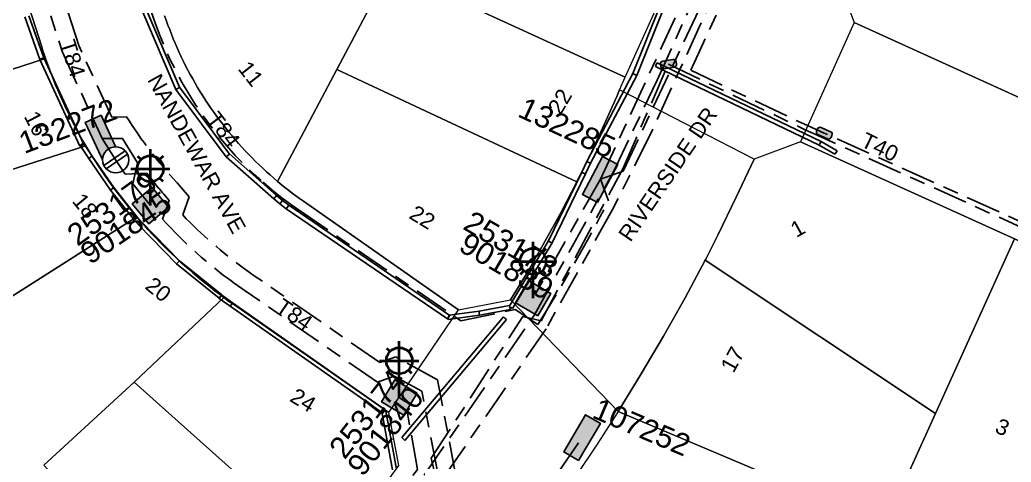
# Model space of a CAD drawing. Header units: metres. Extents: x 299140 to 300955, y 6226202 to 6227439.
# Drawn here: x 299782.6 to 299896.4, y 6226632.1 to 6226682.9 of the extents above; entities that cross this region are included whole.
import ezdxf
from ezdxf.enums import TextEntityAlignment as Align

# ---------------------------------------------------------------- set-up
doc = ezdxf.new("R2010")
doc.units = ezdxf.units.M
doc.linetypes.add('Cable Exist UG', pattern=[8.2, 4, -1.2, 1.8, -1.2])
doc.layers.get('0').update_dxf_attribs({"color": 6})
doc.layers.add('Cadastre Land Parcels_SP_EXT', color=9, linetype='Continuous', lineweight=5)
doc.layers.add('Cadastre Roads_SP_EXT', color=9, linetype='Continuous', lineweight=5)
for name, color, linetype in [('Duct_SP_EXT', 7, 'Continuous'), ('Equip_LV_EXT', 7, 'Continuous'), ('Equip_SL_EXT', 7, 'Continuous'), ('Equip_SP_SL_EXT', 7, 'Continuous'), ('Mains_HV_EXT', 7, 'Continuous'), ('Mains_LV_EXT', 7, 'Continuous'), ('Mains_LV_SL_EXT', 7, 'Continuous'), ('Mains_SL_EXT', 7, 'Continuous'), ('SupportsUG_SP_LV_EXT', 7, 'Continuous'), ('SupportsUG_SP_LV_SL_EXT', 7, 'Continuous')]:
    doc.layers.add(name, color=color, linetype=linetype)
doc.styles.add('COLUMN_LABEL', font='arial.ttf')
doc.styles.add('iecARIAL', font='arial.ttf', dxfattribs={"height": 2})
doc.styles.add('POLE_LABEL', font='arial.ttf')
doc.styles.get("Standard").update_dxf_attribs({"font": 'arial.ttf'})

# ---------------------------------------------------------------- blocks, each defined once
blk = doc.blocks.new('COLUMN_EXT')
blk.add_hatch(color=256).paths.add_polyline_path([(-1.49, 1.48), (-1.49, -1.49), (1.48, -1.49), (1.48, 1.48)])
blk.add_lwpolyline([(-1.49, -1.49), (1.48, -1.49), (1.48, 1.48), (-1.49, 1.48)], close=True)
for tag, height, style, flags, p in [('ASSET_NUM', 2.5, 'COLUMN_LABEL', 8, (2, 2)), ('STRUCTURE_PLANT_NUMBER', 0.2, 'POLE_LABEL', 9, (1.81, 0.03)), ('STREET_CODE', 0.2, 'COLUMN_LABEL', 9, (1.81, -0.2))]:
    blk.add_attdef(tag, text='', height=height, dxfattribs=dict(style=style, flags=flags)).set_placement(p, align=Align.MIDDLE_LEFT)
at = {"flags": 9}
for tag, p in [('COLUMN_TYPE', (1.81, -0.4)), ('OWNED_BY', (1.81, -0.6)), ('STATE', (1.81, -0.8)), ('USAGE', (1.81, -1)), ('LEGEND', (1.81, -1.2)), ('STREETNAME', (1.81, -1.6)), ('SUBURB', (1.81, -1.8)), ('LOCATION', (1.81, -1.4)), ('NOTES', (1.81, -2))]:
    blk.add_attdef(tag, text='', height=0.2, dxfattribs=at).set_placement(p, align=Align.MIDDLE_LEFT)
at = {"flags": 1}
blk.add_attdef('Z', (1.81, -2.35), '', height=0.2, dxfattribs=at)
blk = doc.blocks.new('PILLAR_EXT')
blk.add_hatch(color=256).paths.add_polyline_path([(-2.475, 0.99), (-2.475, -0.99), (2.475, -0.99), (2.475, 0.99)])
blk.add_lwpolyline([(-2.475, -0.99), (2.475, -0.99), (2.475, 0.99), (-2.475, 0.99)], close=True)
at = {"style": 'iecARIAL', "flags": 8}
blk.add_attdef('ASSET_NUM', (1.5, 3.5), '', height=2.5, dxfattribs=at)
for tag, p, flags in [('OWNED_BY', (0, -0.2), 9), ('STATE', (0, -0.4), 9), ('SUPPORT_TYPE', (0, -0.6), 9), ('USAGE', (0, -0.8), 9), ('LEGEND', (0, -1), 9), ('LOCATION', (0, -1.2), 9), ('STREETNAME', (0, -1.8), 9), ('SUBURB', (0, -2), 1), ('NOTES', (0, -1.4), 9), ('PARENT', (0, -1.6), 9)]:
    blk.add_attdef(tag, p, '', height=0.2, dxfattribs=dict(flags=flags))
blk = doc.blocks.new('SL_LANTERN_EXT')
at = {"lineweight": 40}
for p, q in [((0, 1.97), (0, 6.47)), ((-1.46, 5.68), (-1.06, 5.28)), ((1.46, 5.68), (1.06, 5.28)), ((-2.25, 4.22), (2.25, 4.22)), ((-1.46, 2.76), (-1.06, 3.16)), ((0, 0), (0, 2.72)), ((1.46, 2.76), (1.06, 3.16))]:
    blk.add_line(p, q, dxfattribs=at)
blk.add_circle((0, 4.22), 1.5, dxfattribs=at)
at = {"style": 'iecARIAL', "flags": 8}
blk.add_attdef('ASSET_NUM', (1.5, 1.5), '', height=2.5, dxfattribs=at)
for tag, p, height, flags in [('CONSTRUCTED_VOLTAGE', (0.98, -0.65), 0.2, 9), ('CONTROL_TYPE', (0.98, -0.85), 0.2, 9), ('LANTERN_PURPOSE', (0.98, -1.05), 0.2, 9), ('LANTERN_TYPE', (0.98, -1.25), 0.2, 9), ('LNUMBER', (2.18, -3.25), 2.5, 8), ('OPERATING_VOLTAGE', (0.98, -1.65), 0.2, 9), ('ORIENTATION', (0.98, -1.85), 0.2, 9), ('OWNED_BY', (0.98, -2.05), 0.2, 9), ('STATE', (0.98, -2.25), 0.2, 9), ('NO_PHASES', (0.98, -1.45), 0.2, 9), ('USAGE', (0.98, -2.45), 0.2, 9), ('CEXIST', (0.98, -2.65), 0.2, 9), ('CNEW', (0.98, -2.85), 0.2, 9), ('CNUMBER', (0.98, -3.05), 0.2, 9), ('CREMOVE', (0.98, -3.25), 0.2, 9), ('CREPLACE', (0.98, -3.45), 0.2, 9), ('LKINGHEIGHT', (0.98, -3.65), 0.2, 9), ('LBRACKET', (0.98, -3.85), 0.2, 9), ('LBRACKETVOCAB', (0.98, -4.05), 0.2, 9), ('LCATEGORY', (0.98, -4.25), 0.2, 9), ('LCHARGE1', (0.98, -4.45), 0.2, 9), ('LCHARGE1PERCENT', (0.98, -4.65), 0.2, 9), ('LCHARGE2', (0.98, -4.85), 0.2, 9), ('LCHARGE2PERCENT', (0.98, -5.05), 0.2, 9), ('LCHARGE3', (0.98, -5.25), 0.2, 9), ('LCHARGE3PERCENT', (0.98, -5.45), 0.2, 9), ('LEXIST', (0.98, -5.65), 0.2, 9), ('LLAMP', (0.98, -5.85), 0.2, 9), ('LLAMPVOCAB', (0.98, -6.05), 0.2, 9), ('LMAST', (0.98, -6.25), 0.2, 9), ('LMASTVOCAB', (0.98, -6.45), 0.2, 9), ('LNEW', (0.98, -6.65), 0.2, 9), ('LANTNUMBER', (0.98, -6.85), 0.2, 9), ('LOUTREACH', (0.98, -7.25), 0.2, 9), ('LOUTREACHVOCAB', (0.98, -7.45), 0.2, 9), ('LRATECODE', (0.98, -7.65), 0.2, 9), ('LREMOVE', (0.98, -7.85), 0.2, 9), ('LREPLACE', (0.98, -8.05), 0.2, 9), ('STREETNAME', (0.98, -9.25), 0.2, 9), ('LTYPE', (0.98, -8.25), 0.2, 9), ('LTYPEVOCAB', (0.98, -8.45), 0.2, 9), ('LEGEND', (0.98, -8.65), 0.2, 9), ('LOCATION', (0.98, -8.85), 0.2, 9), ('NOTES', (0.98, -9.05), 0.2, 9), ('SUBURB', (0.98, -9.45), 0.2, 1)]:
    blk.add_attdef(tag, p, '', height=height, dxfattribs=dict(flags=flags))
blk = doc.blocks.new('SL_STJ_EXT')
h = blk.add_hatch(color=256)
edge = h.paths.add_edge_path()
edge.add_ellipse((-0.59, 0.13), major_axis=(0.226, 0.226), ratio=1, start_angle=45, end_angle=135)
edge.add_line((-0.91, 0.13), (-0.91, -0.13))
edge.add_ellipse((-0.59, -0.13), major_axis=(0.226, 0.226), ratio=1, start_angle=135, end_angle=225)
edge.add_line((-0.59, -0.45), (0.59, -0.45))
edge.add_ellipse((0.59, -0.13), major_axis=(-0.226, 0.226), ratio=1, start_angle=135, end_angle=225)
edge.add_line((0.91, -0.13), (0.91, 0.13))
edge.add_ellipse((0.59, 0.13), major_axis=(-0.226, 0.226), ratio=1, start_angle=225, end_angle=315)
edge.add_line((0.59, 0.45), (-0.59, 0.45))
blk.add_lwpolyline([(-0.91, 0.13), (-0.91, -0.13, 0.414214), (-0.59, -0.45), (0.59, -0.45, 0.414214), (0.91, -0.13), (0.91, 0.13, 0.414214), (0.59, 0.45), (-0.59, 0.45, 0.414214)], format="xyb", close=True)
at = {"flags": 1}
blk.add_attdef('Z', (0, 0), '', height=0.2, dxfattribs=at)
at = {"flags": 9}
for tag, p in [('ORIENTATION', (0, 0)), ('USAGE', (0, -0.2)), ('LEGEND', (0, -0.4)), ('NOTES', (0, -0.6))]:
    blk.add_attdef(tag, text='', height=0.2, dxfattribs=at).set_placement(p, align=Align.MIDDLE_LEFT)
blk = doc.blocks.new('LV_STJ_EXT')
h = blk.add_hatch(color=256)
edge = h.paths.add_edge_path()
edge.add_ellipse((-0.59, 0.13), major_axis=(0.226, 0.226), ratio=1, start_angle=45, end_angle=135)
edge.add_line((-0.91, 0.13), (-0.91, -0.13))
edge.add_ellipse((-0.59, -0.13), major_axis=(0.226, 0.226), ratio=1, start_angle=135, end_angle=225)
edge.add_line((-0.59, -0.45), (0.59, -0.45))
edge.add_ellipse((0.59, -0.13), major_axis=(-0.226, 0.226), ratio=1, start_angle=135, end_angle=225)
edge.add_line((0.91, -0.13), (0.91, 0.13))
edge.add_ellipse((0.59, 0.13), major_axis=(-0.226, 0.226), ratio=1, start_angle=225, end_angle=315)
edge.add_line((0.59, 0.45), (-0.59, 0.45))
blk.add_lwpolyline([(-0.91, 0.13), (-0.91, -0.13, 0.414214), (-0.59, -0.45), (0.59, -0.45, 0.414214), (0.91, -0.13), (0.91, 0.13, 0.414214), (0.59, 0.45), (-0.59, 0.45, 0.414214)], format="xyb", close=True)
at = {"flags": 1}
blk.add_attdef('Z', (0, 0), '', height=0.2, dxfattribs=at)
at = {"flags": 9}
for tag, p in [('ORIENTATION', (0, 0)), ('USAGE', (0, -0.2)), ('LEGEND', (0, -0.4)), ('NOTES', (0, -0.6))]:
    blk.add_attdef(tag, text='', height=0.2, dxfattribs=at).set_placement(p, align=Align.MIDDLE_LEFT)
blk = doc.blocks.new('LV_UG_LINKS_CLOSED_EXT')
blk.add_wipeout([(-1.06, 1.06), (-1.18, 0.92), (-1.29, 0.76), (-1.37, 0.59), (-1.43, 0.42), (-1.48, 0.23), (-1.49, 0.05), (-1.49, -0.14), (-1.46, -0.33), (-1.41, -0.51), (-1.33, -0.68), (-1.24, -0.84), (-1.12, -0.99), (-0.99, -1.12), (-0.84, -1.24), (-0.68, -1.33), (-0.51, -1.41), (-0.33, -1.46), (-0.14, -1.49), (0.05, -1.49), (0.23, -1.48), (0.42, -1.43), (0.59, -1.37), (0.76, -1.29), (0.92, -1.18), (1.06, -1.06), (1.18, -0.92), (1.29, -0.76), (1.37, -0.59), (1.43, -0.42), (1.48, -0.23), (1.49, -0.05), (1.49, 0.14), (1.46, 0.33), (1.41, 0.51), (1.33, 0.68), (1.24, 0.84), (1.12, 0.99), (0.99, 1.12), (0.84, 1.24), (0.68, 1.33), (0.51, 1.41), (0.33, 1.46), (0.14, 1.49), (-0.05, 1.49), (-0.23, 1.48), (-0.42, 1.43), (-0.59, 1.37), (-0.76, 1.29), (-0.92, 1.18)])
for p, q in [((-0.25, -1.48), (-0.25, 1.48)), ((0.25, -1.48), (0.25, 1.48))]:
    blk.add_line(p, q)
blk.add_circle((0, 0), 1.5)
at = {"flags": 9}
for tag, p in [('ACTUAL_STATUS', (0, 0)), ('CONSTRUCTED_VOLTAGE', (0, -0.2)), ('OPERATING_VOLTAGE', (0, -0.6)), ('ORIENTATION', (0, -0.8)), ('STATE', (0, -1)), ('SWITCH_TYPE', (0, -1.2)), ('NO_PHASES', (0, -0.4)), ('USAGE', (0, -1.4)), ('NOTES', (0, -1.6))]:
    blk.add_attdef(tag, text='', height=0.2, dxfattribs=at).set_placement(p, align=Align.MIDDLE_LEFT)
at = {"flags": 1}
blk.add_attdef('Z', (0, 0), '', height=0.2, dxfattribs=at)

msp = doc.modelspace()

# ---------------------------------------------------------------- linework, layer by layer
at = {"layer": 'Cadastre Land Parcels_SP_EXT', "linetype": 'Continuous'}
for points in [[(299914.96, 6226690.63), (299882.11, 6226700.51), (299882.09, 6226700.47), (299876.38, 6226687.86), (299878.37, 6226682.57), (299901.14, 6226672.24), (299914.96, 6226690.63)], [(299856.99, 6226687.24), (299830.65, 6226699.37), (299825.04, 6226688.71), (299852.06, 6226676.3), (299856.99, 6226687.24)], [(299785.54, 6226678.45), (299785.38, 6226678.9), (299785.23, 6226679.34), (299785.09, 6226679.8), (299782.18, 6226688.87), (299753.19, 6226679.5), (299757.11, 6226669.28), (299785.54, 6226678.45)], [(299848.23, 6226667.78), (299849.86, 6226671.31), (299851.09, 6226674.1), (299851.42, 6226674.87), (299852.06, 6226676.3), (299825.04, 6226688.71), (299818.98, 6226677.21), (299846.52, 6226664.29), (299848.23, 6226667.78)], [(299790.15, 6226668.42), (299789.82, 6226668.99), (299789.5, 6226669.56), (299789.19, 6226670.13), (299788.89, 6226670.7), (299788.59, 6226671.28), (299788.3, 6226671.86), (299788.01, 6226672.45), (299787.73, 6226673.04), (299787.46, 6226673.63), (299787.2, 6226674.22), (299786.94, 6226674.82), (299786.69, 6226675.41), (299786.44, 6226676.02), (299786.21, 6226676.62), (299785.98, 6226677.23), (299785.75, 6226677.84), (299785.54, 6226678.45), (299757.11, 6226669.28), (299760.84, 6226659.07), (299790.15, 6226668.42)], [(299838.91, 6226650.75), (299840.92, 6226654.07), (299842.86, 6226657.44), (299844.73, 6226660.84), (299846.52, 6226664.29), (299818.98, 6226677.21), (299812.17, 6226664.35), (299812.58, 6226664.01), (299812.99, 6226663.67), (299813.41, 6226663.34), (299813.83, 6226663.02), (299814.26, 6226662.7), (299814.69, 6226662.38), (299815.13, 6226662.07), (299832.93, 6226649.63), (299838.91, 6226650.75)], [(299896.75, 6226657.76), (299872.18, 6226668.9), (299866.89, 6226666.91), (299864.8, 6226662.55), (299862.69, 6226658.2), (299861.31, 6226655.42), (299861.26, 6226655.31), (299887.69, 6226637.74), (299896.75, 6226657.76)], [(299796.02, 6226660.27), (299795.58, 6226660.78), (299795.15, 6226661.3), (299794.73, 6226661.82), (299794.31, 6226662.35), (299793.9, 6226662.88), (299793.5, 6226663.41), (299793.1, 6226663.95), (299792.71, 6226664.5), (299792.32, 6226665.05), (299791.95, 6226665.6), (299791.57, 6226666.16), (299791.21, 6226666.72), (299790.85, 6226667.28), (299790.49, 6226667.85), (299790.15, 6226668.42), (299760.84, 6226659.07), (299767.11, 6226641.92), (299796.02, 6226660.27)], [(299912.36, 6226650.69), (299896.75, 6226657.76), (299887.69, 6226637.74), (299881.91, 6226624.99), (299889.41, 6226622.65), (299898.13, 6226619.94), (299912.36, 6226650.69)], [(299887.69, 6226637.74), (299861.26, 6226655.31), (299858.94, 6226651.01), (299856.46, 6226646.61), (299853.9, 6226642.26), (299851.27, 6226637.96), (299881.91, 6226624.99), (299887.69, 6226637.74)], [(299819.23, 6226622.76), (299819.61, 6226623.23), (299821.57, 6226625.69), (299823.85, 6226628.69), (299826.07, 6226631.74), (299824.94, 6226637.82), (299807.1, 6226650.25), (299806.55, 6226650.63), (299806.01, 6226651.02), (299795.72, 6226641.32), (299818.06, 6226621.37), (299819.23, 6226622.76)], [(299806.94, 6226609.35), (299809.51, 6226611.92), (299812.03, 6226614.55), (299814.49, 6226617.23), (299816.89, 6226619.97), (299818.06, 6226621.37), (299795.72, 6226641.32), (299785.35, 6226631.78), (299806.61, 6226609.04), (299806.94, 6226609.35)], [(299870.27, 6226611.18), (299881.91, 6226624.99), (299851.27, 6226637.96), (299848.86, 6226634.2), (299846.38, 6226630.5), (299843.82, 6226626.85), (299841.19, 6226623.25), (299870.27, 6226611.18)]]:
    msp.add_lwpolyline(points, close=True, dxfattribs=at)
for points in [[(299799.2, 6226683.37), (299799.39, 6226682.84), (299799.58, 6226682.3), (299799.78, 6226681.77), (299799.98, 6226681.25), (299800.19, 6226680.72), (299800.41, 6226680.2), (299800.64, 6226679.68), (299800.87, 6226679.16), (299801.11, 6226678.65), (299801.36, 6226678.13), (299801.61, 6226677.63), (299801.87, 6226677.12), (299802.14, 6226676.62), (299802.42, 6226676.12), (299802.7, 6226675.63), (299802.99, 6226675.14), (299803.28, 6226674.65), (299803.58, 6226674.17), (299803.89, 6226673.69), (299804.2, 6226673.22), (299804.52, 6226672.75), (299804.85, 6226672.28), (299805.18, 6226671.82), (299805.52, 6226671.36), (299805.87, 6226670.91), (299806.22, 6226670.46), (299806.58, 6226670.02), (299806.94, 6226669.58), (299807.31, 6226669.15), (299807.68, 6226668.72), (299808.06, 6226668.29), (299808.45, 6226667.88), (299808.84, 6226667.46), (299809.24, 6226667.05), (299809.64, 6226666.65), (299810.05, 6226666.25), (299810.46, 6226665.86), (299810.88, 6226665.47), (299811.3, 6226665.09), (299811.73, 6226664.72), (299812.17, 6226664.35), (299818.98, 6226677.21), (299818.98, 6226677.21), (299825.04, 6226688.71)], [(299785.35, 6226631.78), (299795.72, 6226641.32), (299806.01, 6226651.02), (299805.49, 6226651.41), (299804.97, 6226651.8), (299804.46, 6226652.2), (299803.95, 6226652.6), (299803.45, 6226653.01), (299802.94, 6226653.43), (299802.45, 6226653.85), (299801.96, 6226654.27), (299801.47, 6226654.7), (299800.99, 6226655.14), (299800.51, 6226655.58), (299800.04, 6226656.03), (299799.57, 6226656.48), (299799.11, 6226656.93), (299798.65, 6226657.4), (299798.2, 6226657.86), (299797.75, 6226658.34), (299797.31, 6226658.81), (299796.87, 6226659.29), (299796.44, 6226659.78), (299796.02, 6226660.27), (299767.11, 6226641.92)]]:
    msp.add_lwpolyline(points, dxfattribs=at)
at = {"layer": 'Cadastre Roads_SP_EXT', "linetype": 'Continuous'}
for points in [[(299782.18, 6226688.87), (299785.09, 6226679.8), (299785.23, 6226679.34), (299785.38, 6226678.9), (299785.54, 6226678.45), (299785.75, 6226677.84), (299785.98, 6226677.23), (299786.21, 6226676.62), (299786.44, 6226676.02), (299786.69, 6226675.41), (299786.94, 6226674.82), (299787.2, 6226674.22), (299787.46, 6226673.63), (299787.73, 6226673.04), (299788.01, 6226672.45), (299788.3, 6226671.86), (299788.59, 6226671.28), (299788.89, 6226670.7), (299789.19, 6226670.13), (299789.5, 6226669.56), (299789.82, 6226668.99), (299790.15, 6226668.42), (299790.49, 6226667.85), (299790.85, 6226667.28), (299791.21, 6226666.72), (299791.57, 6226666.16), (299791.95, 6226665.6), (299792.32, 6226665.05), (299792.71, 6226664.5), (299793.1, 6226663.95), (299793.5, 6226663.41), (299793.9, 6226662.88), (299794.31, 6226662.35), (299794.73, 6226661.82), (299795.15, 6226661.3), (299795.58, 6226660.78), (299796.02, 6226660.27), (299796.44, 6226659.78), (299796.87, 6226659.29), (299797.31, 6226658.81), (299797.75, 6226658.34), (299798.2, 6226657.86), (299798.65, 6226657.4), (299799.11, 6226656.93), (299799.57, 6226656.48), (299800.04, 6226656.03), (299800.51, 6226655.58), (299800.99, 6226655.14), (299801.47, 6226654.7), (299801.96, 6226654.27), (299802.45, 6226653.85), (299802.94, 6226653.43), (299803.45, 6226653.01), (299803.95, 6226652.6), (299804.46, 6226652.2), (299804.97, 6226651.8), (299805.49, 6226651.41), (299806.01, 6226651.02), (299806.55, 6226650.63), (299807.1, 6226650.25), (299824.94, 6226637.82), (299832.93, 6226649.63), (299832.93, 6226649.63), (299815.13, 6226662.07), (299814.69, 6226662.38), (299814.26, 6226662.7), (299813.83, 6226663.02), (299813.41, 6226663.34), (299812.99, 6226663.67), (299812.58, 6226664.01), (299812.17, 6226664.35), (299811.73, 6226664.72), (299811.3, 6226665.09), (299810.88, 6226665.47), (299810.46, 6226665.86), (299810.05, 6226666.25), (299809.64, 6226666.65), (299809.24, 6226667.05), (299808.84, 6226667.46), (299808.45, 6226667.88), (299808.06, 6226668.29), (299807.68, 6226668.72), (299807.31, 6226669.15), (299806.94, 6226669.58), (299806.58, 6226670.02), (299806.22, 6226670.46), (299805.87, 6226670.91), (299805.52, 6226671.36), (299805.18, 6226671.82), (299804.85, 6226672.28), (299804.52, 6226672.75), (299804.2, 6226673.22), (299803.89, 6226673.69), (299803.58, 6226674.17), (299803.28, 6226674.65), (299802.99, 6226675.14), (299802.7, 6226675.63), (299802.42, 6226676.12), (299802.14, 6226676.62), (299801.87, 6226677.12), (299801.61, 6226677.63), (299801.36, 6226678.13), (299801.11, 6226678.65), (299800.87, 6226679.16), (299800.64, 6226679.68), (299800.41, 6226680.2), (299800.19, 6226680.72), (299799.98, 6226681.25), (299799.78, 6226681.77), (299799.58, 6226682.3), (299799.39, 6226682.84), (299799.2, 6226683.37)], [(299970.46, 6226659.06), (299956.2, 6226655.62), (299954, 6226655.09), (299948.57, 6226655.6), (299948.57, 6226655.6), (299938.64, 6226658.02), (299925.39, 6226661.25), (299919.43, 6226663.95), (299901.14, 6226672.24), (299878.37, 6226682.57), (299875.15, 6226675.45), (299872.18, 6226668.9), (299896.75, 6226657.76), (299912.36, 6226650.69), (299926.76, 6226644.16), (299931.14, 6226642.17), (299942.12, 6226641.14), (299959.99, 6226639.46), (299977.91, 6226637.78)]]:
    msp.add_lwpolyline(points, dxfattribs=at)
msp.add_lwpolyline([(299853.9, 6226642.26), (299856.46, 6226646.61), (299858.94, 6226651.01), (299861.26, 6226655.31), (299861.31, 6226655.42), (299862.69, 6226658.2), (299864.8, 6226662.55), (299866.89, 6226666.91), (299860.17, 6226670.36), (299851.42, 6226674.87), (299851.09, 6226674.1), (299849.86, 6226671.31), (299848.23, 6226667.78), (299846.52, 6226664.29), (299844.73, 6226660.84), (299842.86, 6226657.44), (299840.92, 6226654.07), (299838.91, 6226650.75), (299851.27, 6226637.96), (299853.9, 6226642.26)], close=True, dxfattribs=at)
at = {"layer": 'Duct_SP_EXT'}
for p, q in [((299852.95, 6226676.72), (299856.1, 6226684.54)), ((299785.33, 6226678.53), (299783.63, 6226683.37)), ((299796.7, 6226683.77), (299800.5, 6226674.91)), ((299797.15, 6226683.94), (299800.92, 6226675.15)), ((299853.39, 6226676.52), (299856.54, 6226684.33)), ((299784.89, 6226678.35), (299783.17, 6226683.22)), ((299784.89, 6226678.35), (299785.11, 6226678.44)), ((299789.48, 6226668.38), (299784.89, 6226678.35)), ((299785.33, 6226678.53), (299785.11, 6226678.44)), ((299789.91, 6226668.58), (299785.33, 6226678.53)), ((299855.54, 6226677.54), (299855.64, 6226677.76)), ((299855.74, 6226677.97), (299855.64, 6226677.76)), ((299855.74, 6226677.97), (299874.55, 6226668.95)), ((299847.67, 6226666.65), (299852.95, 6226676.72)), ((299848.1, 6226666.44), (299853.39, 6226676.52)), ((299852.95, 6226676.72), (299853.17, 6226676.62)), ((299853.39, 6226676.52), (299853.17, 6226676.62)), ((299855.54, 6226677.54), (299874.34, 6226668.52)), ((299800.5, 6226674.91), (299800.71, 6226675.03)), ((299800.5, 6226674.91), (299806.26, 6226667.19)), ((299800.92, 6226675.15), (299800.71, 6226675.03)), ((299800.92, 6226675.15), (299806.64, 6226667.48)), ((299789.5, 6226668.48), (299789.7, 6226668.61)), ((299789.9, 6226668.74), (299789.7, 6226668.61)), ((299789.91, 6226668.58), (299789.7, 6226668.48)), ((299790.89, 6226667.26), (299789.9, 6226668.74)), ((299874.33, 6226668.53), (299874.45, 6226668.74)), ((299874.33, 6226668.53), (299876.15, 6226667.47)), ((299874.34, 6226668.52), (299874.45, 6226668.74)), ((299874.55, 6226668.95), (299874.45, 6226668.74)), ((299874.57, 6226668.95), (299874.45, 6226668.74)), ((299874.57, 6226668.95), (299876.39, 6226667.88)), ((299789.48, 6226668.38), (299789.7, 6226668.48)), ((299790.49, 6226666.99), (299789.5, 6226668.48)), ((299806.63, 6226667.5), (299806.45, 6226667.34)), ((299806.64, 6226667.48), (299806.45, 6226667.34)), ((299806.64, 6226667.48), (299806.63, 6226667.5)), ((299806.63, 6226667.5), (299812.04, 6226662.73)), ((299876.15, 6226667.47), (299876.27, 6226667.68)), ((299876.39, 6226667.88), (299876.27, 6226667.68)), ((299790.49, 6226666.99), (299790.69, 6226667.13)), ((299790.49, 6226666.99), (299790.69, 6226667.13)), ((299790.49, 6226666.99), (299790.49, 6226666.99)), ((299790.89, 6226667.26), (299790.69, 6226667.13)), ((299790.89, 6226667.26), (299790.69, 6226667.13)), ((299790.89, 6226667.26), (299790.89, 6226667.26)), ((299806.26, 6226667.19), (299806.45, 6226667.34)), ((299806.26, 6226667.19), (299806.27, 6226667.17)), ((299806.27, 6226667.17), (299806.45, 6226667.34)), ((299806.27, 6226667.17), (299811.72, 6226662.37)), ((299847.09, 6226665.41), (299847.67, 6226666.65)), ((299847.52, 6226665.21), (299848.1, 6226666.44)), ((299847.67, 6226666.65), (299847.67, 6226666.65)), ((299847.67, 6226666.65), (299847.89, 6226666.54)), ((299847.67, 6226666.65), (299847.89, 6226666.54)), ((299848.1, 6226666.44), (299847.89, 6226666.54)), ((299848.1, 6226666.44), (299847.89, 6226666.54)), ((299848.1, 6226666.44), (299848.1, 6226666.44)), ((299843.26, 6226657.52), (299847.09, 6226665.42)), ((299843.68, 6226657.29), (299847.52, 6226665.21)), ((299847.09, 6226665.42), (299847.3, 6226665.31)), ((299847.09, 6226665.41), (299847.3, 6226665.31)), ((299847.52, 6226665.21), (299847.3, 6226665.31)), ((299847.52, 6226665.21), (299847.3, 6226665.31)), ((299792.98, 6226663.35), (299793.18, 6226663.5)), ((299795.73, 6226659.9), (299792.98, 6226663.35)), ((299793.37, 6226663.64), (299793.18, 6226663.5)), ((299796.1, 6226660.2), (299793.37, 6226663.64)), ((299811.72, 6226662.37), (299811.88, 6226662.55)), ((299811.72, 6226662.37), (299811.88, 6226662.55)), ((299811.72, 6226662.37), (299811.72, 6226662.37)), ((299811.72, 6226662.37), (299812.43, 6226661.78)), ((299812.03, 6226662.74), (299811.88, 6226662.55)), ((299812.04, 6226662.73), (299811.88, 6226662.55)), ((299812.04, 6226662.73), (299812.03, 6226662.74)), ((299812.03, 6226662.74), (299812.73, 6226662.15)), ((299812.43, 6226661.78), (299812.58, 6226661.97)), ((299812.43, 6226661.78), (299813.16, 6226661.22)), ((299812.73, 6226662.15), (299812.58, 6226661.97)), ((299812.73, 6226662.15), (299813.45, 6226661.61)), ((299813.16, 6226661.22), (299813.31, 6226661.41)), ((299813.16, 6226661.22), (299813.17, 6226661.22)), ((299813.17, 6226661.22), (299813.31, 6226661.41)), ((299813.17, 6226661.22), (299831.66, 6226648.57)), ((299813.45, 6226661.61), (299813.31, 6226661.41)), ((299813.45, 6226661.61), (299813.31, 6226661.41)), ((299813.45, 6226661.61), (299813.45, 6226661.61)), ((299813.45, 6226661.61), (299831.93, 6226648.97)), ((299795.53, 6226660.12), (299795.71, 6226660.28)), ((299796.19, 6226659.38), (299795.53, 6226660.12)), ((299795.89, 6226660.44), (299795.71, 6226660.28)), ((299795.73, 6226659.9), (299795.91, 6226660.05)), ((299796.54, 6226659.7), (299795.89, 6226660.44)), ((299796.1, 6226660.2), (299795.91, 6226660.05)), ((299796.19, 6226659.37), (299796.36, 6226659.54)), ((299796.19, 6226659.38), (299796.36, 6226659.54)), ((299796.53, 6226659.71), (299796.36, 6226659.54)), ((299796.54, 6226659.7), (299796.36, 6226659.54)), ((299800.91, 6226655.25), (299796.53, 6226659.71)), ((299796.53, 6226659.71), (299796.54, 6226659.7)), ((299796.19, 6226659.37), (299796.19, 6226659.38)), ((299800.58, 6226654.9), (299796.19, 6226659.37)), ((299838.73, 6226650.01), (299843.26, 6226657.52)), ((299839.14, 6226649.76), (299843.68, 6226657.29)), ((299843.26, 6226657.52), (299843.47, 6226657.4)), ((299843.68, 6226657.29), (299843.47, 6226657.4)), ((299800.58, 6226654.9), (299800.75, 6226655.07)), ((299805.46, 6226650.94), (299800.58, 6226654.9)), ((299800.91, 6226655.25), (299800.75, 6226655.07)), ((299805.75, 6226651.32), (299800.91, 6226655.25)), ((299805.46, 6226650.93), (299805.6, 6226651.13)), ((299805.46, 6226650.94), (299805.6, 6226651.13)), ((299805.46, 6226650.93), (299805.46, 6226650.94)), ((299806.73, 6226650.04), (299805.46, 6226650.93)), ((299805.74, 6226651.32), (299805.6, 6226651.13)), ((299805.75, 6226651.32), (299805.6, 6226651.13)), ((299807, 6226650.43), (299805.74, 6226651.32)), ((299805.74, 6226651.32), (299805.75, 6226651.32)), ((299807, 6226650.43), (299806.87, 6226650.23)), ((299824.5, 6226638.15), (299807, 6226650.43)), ((299806.73, 6226650.04), (299806.87, 6226650.23)), ((299824.23, 6226637.75), (299806.73, 6226650.04)), ((299831.86, 6226649.02), (299835.29, 6226649.46)), ((299835.29, 6226649.46), (299838.77, 6226650.12)), ((299835.29, 6226649.46), (299835.32, 6226649.23)), ((299835.36, 6226648.99), (299835.32, 6226649.23)), ((299835.36, 6226648.99), (299838.86, 6226649.65)), ((299838.73, 6226650.01), (299838.93, 6226649.88)), ((299838.77, 6226650.12), (299838.82, 6226649.88)), ((299838.86, 6226649.65), (299838.82, 6226649.88)), ((299839.14, 6226649.76), (299838.93, 6226649.88)), ((299826.42, 6226634.95), (299838.08, 6226648.82)), ((299826.78, 6226634.64), (299838.44, 6226648.51)), ((299831.66, 6226648.57), (299831.8, 6226648.77)), ((299831.66, 6226648.57), (299831.74, 6226648.52)), ((299831.74, 6226648.52), (299835.36, 6226648.99)), ((299831.74, 6226648.52), (299831.8, 6226648.77)), ((299831.86, 6226649.02), (299831.8, 6226648.77)), ((299831.93, 6226648.97), (299831.8, 6226648.77)), ((299831.93, 6226648.97), (299831.86, 6226649.02)), ((299838.08, 6226648.82), (299838.26, 6226648.67)), ((299838.44, 6226648.51), (299838.26, 6226648.67)), ((299824.13, 6226637.91), (299824.36, 6226637.95)), ((299825.35, 6226631.25), (299824.13, 6226637.91)), ((299824.23, 6226637.75), (299824.36, 6226637.95)), ((299824.5, 6226638.15), (299824.36, 6226637.95)), ((299824.6, 6226637.99), (299824.36, 6226637.95)), ((299825.82, 6226631.34), (299824.6, 6226637.99)), ((299826.42, 6226634.95), (299826.6, 6226634.8)), ((299826.78, 6226634.64), (299826.6, 6226634.8))]:
    msp.add_line(p, q, dxfattribs=at)
at = {"layer": 'Mains_HV_EXT', "linetype": 'Cable Exist UG'}
msp.add_lwpolyline([(299890.73, 6226770.43), (299899.09, 6226766.81), (299899.09, 6226766.81), (299894.86, 6226757.48), (299884.58, 6226734.8), (299854.95, 6226669.71), (299850.57, 6226661.06), (299842.98, 6226647.44), (299842.98, 6226647.44), (299830.81, 6226629.76), (299827.86, 6226625.71), (299825.51, 6226622.62), (299823.52, 6226620.11), (299823.1, 6226619.59), (299831.49, 6226612.59), (299831.49, 6226612.59), (299831.69, 6226607.45), (299833.91, 6226604.83), (299834.36, 6226604.35)], dxfattribs=at)
at = {"layer": 'Mains_LV_EXT', "linetype": 'Cable Exist UG'}
for points in [[(299882.05, 6226739.07), (299883.51, 6226737.45), (299878.42, 6226726.26), (299877.3, 6226726), (299871.66, 6226713.76), (299873, 6226711.66), (299871.62, 6226708.62), (299872.72, 6226706.66), (299872.72, 6226706.66), (299871.11, 6226702.65), (299868.53, 6226696.96), (299867.36, 6226694.36), (299865.16, 6226694.36), (299863.31, 6226690.28), (299864.66, 6226688.15), (299859.59, 6226677.1), (299872.56, 6226670.95), (299874.92, 6226669.89)], [(299849.22, 6226664.61), (299851.85, 6226665.53), (299851.85, 6226665.53), (299862.39, 6226688.01), (299861.05, 6226690.12), (299861.05, 6226690.12), (299863.87, 6226696.35), (299866.07, 6226696.36), (299866.07, 6226696.36), (299866.71, 6226697.78), (299869.29, 6226703.47), (299869.29, 6226703.47), (299870.71, 6226706.61), (299869.43, 6226708.63)], [(299902.46, 6226657.48), (299874.92, 6226669.89)], [(299814.28, 6226595.33), (299813.97, 6226597.11), (299815.73, 6226598.82), (299817.14, 6226598.41), (299833.18, 6226615.63), (299839.75, 6226624.35), (299847.12, 6226634.95)]]:
    msp.add_lwpolyline(points, dxfattribs=at)
at = {"layer": 'Mains_LV_SL_EXT', "linetype": 'Cable Exist UG'}
for points in [[(299849.22, 6226664.61), (299859.8, 6226687.37)], [(299849.22, 6226664.61), (299841.5, 6226650.95)]]:
    msp.add_lwpolyline(points, dxfattribs=at)
msp.add_lwpolyline([(299819.56, 6226620.56, 0.0145), (299827.7, 6226630.6), (299827.7, 6226630.6), (299828.23, 6226631.29), (299826.84, 6226639.07), (299826.13, 6226639.55)], format="xyb", dxfattribs=at)
at = {"layer": 'Mains_SL_EXT', "linetype": 'Cable Exist UG'}
msp.add_lwpolyline([(299857.03, 6226677.8), (299872.57, 6226670.36), (299901.01, 6226657.51), (299902.46, 6226657.48)], dxfattribs=at)

# ---------------------------------------------------------------- block references
at = {"layer": 'Equip_LV_EXT', "rotation": 335.749609092587}
msp.add_blockref('LV_STJ_EXT', (299874.92, 6226669.89), dxfattribs=at)
at = {"layer": 'Equip_SL_EXT', "rotation": 9.086574752855071}
msp.add_blockref('SL_STJ_EXT', (299857.03, 6226677.8), dxfattribs=at)
at = {"layer": 'Equip_SP_SL_EXT'}
ref = msp.add_blockref('SL_LANTERN_EXT', (299797.56, 6226661.58), dxfattribs=at)
ref.add_attrib('ASSET_NUM', '253179', dxfattribs={"layer": '0', "height": 2.5, "rotation": 36.0201, "style": 'iecARIAL'}).set_placement((299799.06, 6226663.08), align=Align.BOTTOM_RIGHT)
ref = msp.add_blockref('SL_LANTERN_EXT', (299841.5, 6226650.95), dxfattribs=at)
ref.add_attrib('ASSET_NUM', '253173', dxfattribs={"layer": '0', "height": 2.5, "rotation": 329.8235, "style": 'iecARIAL'}).set_placement((299843, 6226652.45), align=Align.BOTTOM_RIGHT)
ref = msp.add_blockref('SL_LANTERN_EXT', (299826.13, 6226639.55), dxfattribs=at)
ref.add_attrib('ASSET_NUM', '253174', dxfattribs={"layer": '0', "height": 2.5, "rotation": 51.9782, "style": 'iecARIAL'}).set_placement((299827.63, 6226641.05), align=Align.BOTTOM_RIGHT)
at = {"layer": 'SupportsUG_SP_LV_EXT'}
ref = msp.add_blockref('PILLAR_EXT', (299792.03, 6226669.28), dxfattribs=dict(at, rotation=114.6845880643872))
ref.add_attrib('ASSET_NUM', '132272', dxfattribs={"layer": '0', "height": 2.5, "rotation": 20.7553, "style": 'iecARIAL'}).set_placement((299793.53, 6226672.78), align=Align.MIDDLE_RIGHT)
ref = msp.add_blockref('PILLAR_EXT', (299849.18, 6226664.57), dxfattribs=dict(at, rotation=62.28344234876388))
ref.add_attrib('ASSET_NUM', '132285', dxfattribs={"layer": '0', "height": 2.5, "rotation": 335.0198, "style": 'iecARIAL'}).set_placement((299850.68, 6226668.07), align=Align.MIDDLE_RIGHT)
ref = msp.add_blockref('PILLAR_EXT', (299847.12, 6226634.95), dxfattribs=dict(at, rotation=59.48308186844639))
ref.add_attrib('ASSET_NUM', '107252', dxfattribs={"layer": '0', "height": 2.5, "rotation": 336.9848, "style": 'iecARIAL'}).set_placement((299848.62, 6226638.45), align=Align.MIDDLE_LEFT)
at = {"layer": 'SupportsUG_SP_LV_SL_EXT'}
ref = msp.add_blockref('COLUMN_EXT', (299797.56, 6226661.58), dxfattribs=dict(at, rotation=129.5876259074912))
ref.add_attrib('ASSET_NUM', '901845', dxfattribs={"layer": '0', "height": 2.5, "rotation": 34.3197, "style": 'COLUMN_LABEL'}).set_placement((299799.56, 6226662.33), align=Align.MIDDLE_RIGHT)
ref = msp.add_blockref('COLUMN_EXT', (299841.5, 6226650.95), dxfattribs=dict(at, rotation=59.82351538193335))
ref.add_attrib('ASSET_NUM', '901839', dxfattribs={"layer": '0', "height": 2.5, "rotation": 329.8235, "style": 'COLUMN_LABEL'}).set_placement((299843.5, 6226651.7), align=Align.MIDDLE_RIGHT)
ref = msp.add_blockref('COLUMN_EXT', (299826.13, 6226639.55), dxfattribs=dict(at, rotation=148.8614926547726))
ref.add_attrib('ASSET_NUM', '901840', dxfattribs={"layer": '0', "height": 2.5, "rotation": 51.9782, "style": 'COLUMN_LABEL'}).set_placement((299828.13, 6226640.3), align=Align.MIDDLE_RIGHT)

# ---------------------------------------------------------------- texts
at = {"layer": 'Cadastre Land Parcels_SP_EXT'}
for s, rotation, p in [('11', 308.0567, (299807.53, 6226677.26)), ('22', 59.5188, (299844.64, 6226671.86)), ('16', 297.5888, (299783, 6226671.82)), ('18', 309.6023, (299788.49, 6226662.06)), ('22', 328.6849, (299827.13, 6226660.2)), ('1', 29.17, (299871.7, 6226657.85)), ('20', 321.2167, (299796.83, 6226652.13)), ('17', 60.97, (299864.49, 6226642.27)), ('24', 328.7701, (299813.44, 6226639.21)), ('3', 335.4, (299894.37, 6226635.63))]:
    msp.add_text(s, height=1.8, rotation=rotation, dxfattribs=at).set_placement(p)
at = {"layer": 'Cadastre Roads_SP_EXT'}
for s, rotation, p in [('NANDEWAR AVE', 298.9797, (299797.16, 6226676.02)), ('RIVERSIDE DR', 55.6936, (299852.66, 6226657.3))]:
    msp.add_text(s, height=1.8, rotation=rotation, dxfattribs=at).set_placement(p)
at = {"layer": 'Mains_LV_EXT'}
for s, rotation, p in [('T84', 287.647, (299787.13, 6226680.26)), ('T84', 307.6763, (299803.94, 6226671.46)), ('T40', 334.2043, (299878.96, 6226668.43)), ('T84', 325.6351, (299811.79, 6226649.55))]:
    msp.add_text(s, height=1.8, rotation=rotation, dxfattribs=at).set_placement(p)

# ---------------------------------------------------------------- next in the draw order: block references
at = {"layer": 'Equip_LV_EXT', "rotation": 304.5749231660457}
msp.add_blockref('LV_UG_LINKS_CLOSED_EXT', (299793.58, 6226666.83), dxfattribs=at)

# ---------------------------------------------------------------- next in the draw order: linework, layer by layer
at = {"layer": 'Duct_SP_EXT'}
for p, q in [((299792.98, 6226663.35), (299790.49, 6226666.99)), ((299793.37, 6226663.64), (299790.89, 6226667.26))]:
    msp.add_line(p, q, dxfattribs=at)
at = {"layer": 'Mains_HV_EXT', "linetype": 'Cable Exist UG'}
msp.add_lwpolyline([(299790.85, 6226602.33), (299792.52, 6226602.61), (299801.78, 6226600.24), (299801.78, 6226600.24), (299806.3, 6226604.47), (299808.98, 6226607.03), (299811.62, 6226609.67), (299814.18, 6226612.37), (299816.69, 6226615.09), (299819.14, 6226617.86), (299821.5, 6226620.7), (299821.95, 6226621.36), (299823.93, 6226623.84), (299826.26, 6226626.9), (299829, 6226630.64), (299841.64, 6226649.03), (299850.71, 6226665.47), (299850.71, 6226665.47), (299855.73, 6226675.97), (299893.04, 6226758.31), (299893.04, 6226758.31), (299895.59, 6226763.93), (299890.61, 6226770.54)], dxfattribs=at)
at = {"layer": 'Mains_LV_EXT', "linetype": 'Cable Exist UG'}
for points in [[(299792.15, 6226701.24), (299795.87, 6226689.54), (299795.87, 6226689.54), (299796.08, 6226688.88), (299797.67, 6226683.84), (299797.67, 6226683.84, 0.136951), (299810.52, 6226664.23), (299810.52, 6226664.23), (299810.53, 6226664.22), (299811.48, 6226663.41), (299811.5, 6226663.4), (299811.5, 6226663.4, 0.022613), (299814.65, 6226661.04), (299814.65, 6226661.04), (299833.2, 6226648.35), (299839.42, 6226649.66), (299839.42, 6226649.66), (299842.04, 6226647.92), (299842.04, 6226647.92, 0.019081), (299850.17, 6226662.13), (299850.17, 6226662.13), (299849.22, 6226664.61)], [(299832.64, 6226630.53), (299830.54, 6226641.58), (299825.73, 6226644.22), (299823.91, 6226643.56), (299809.61, 6226653.45), (299808.38, 6226654.32), (299808.38, 6226654.32, -0.045023), (299801.28, 6226660.5), (299801.28, 6226660.5), (299802.02, 6226662.59), (299800.62, 6226664.2), (299800.62, 6226664.2, -0.048459), (299794.84, 6226671.78), (299794.84, 6226671.78), (299793.15, 6226671.74), (299793.15, 6226671.74), (299789.36, 6226679.93), (299786.49, 6226688.94)], [(299830.52, 6226631.06), (299828.71, 6226640.28), (299825.54, 6226642), (299823.62, 6226641.31), (299823.62, 6226641.31), (299808.46, 6226651.8), (299807.2, 6226652.67), (299807.2, 6226652.67, -0.050867), (299798.96, 6226660.02), (299798.96, 6226660.02), (299799.73, 6226662.16), (299799.73, 6226662.16), (299799.09, 6226662.9), (299799.09, 6226662.9, -0.014681), (299797.17, 6226665.29), (299797.17, 6226665.29), (299794.68, 6226665.19), (299793.68, 6226666.68), (299792.03, 6226669.28)]]:
    msp.add_lwpolyline(points, format="xyb", dxfattribs=at)
msp.add_lwpolyline([(299780.82, 6226699.93), (299784.55, 6226688.31), (299784.55, 6226688.31), (299787.47, 6226679.2), (299792.03, 6226669.28)], dxfattribs=at)
at = {"layer": 'Mains_LV_SL_EXT', "linetype": 'Cable Exist UG'}
msp.add_lwpolyline([(299792.03, 6226669.28), (299794.36, 6226669.27), (299796.09, 6226666.47), (299795.56, 6226664.09), (299797.56, 6226661.58)], dxfattribs=at)
at = {"layer": 'Mains_SL_EXT', "linetype": 'Cable Exist UG'}
msp.add_lwpolyline([(299793.36, 6226613.52), (299808.56, 6226605.43), (299819.82, 6226617.36), (299830.24, 6226630.68), (299829.81, 6226632.58), (299840.32, 6226648.85), (299842.42, 6226648.37), (299851.8, 6226665.8), (299857.03, 6226677.8)], dxfattribs=at)

doc.saveas('drawing.dxf')
